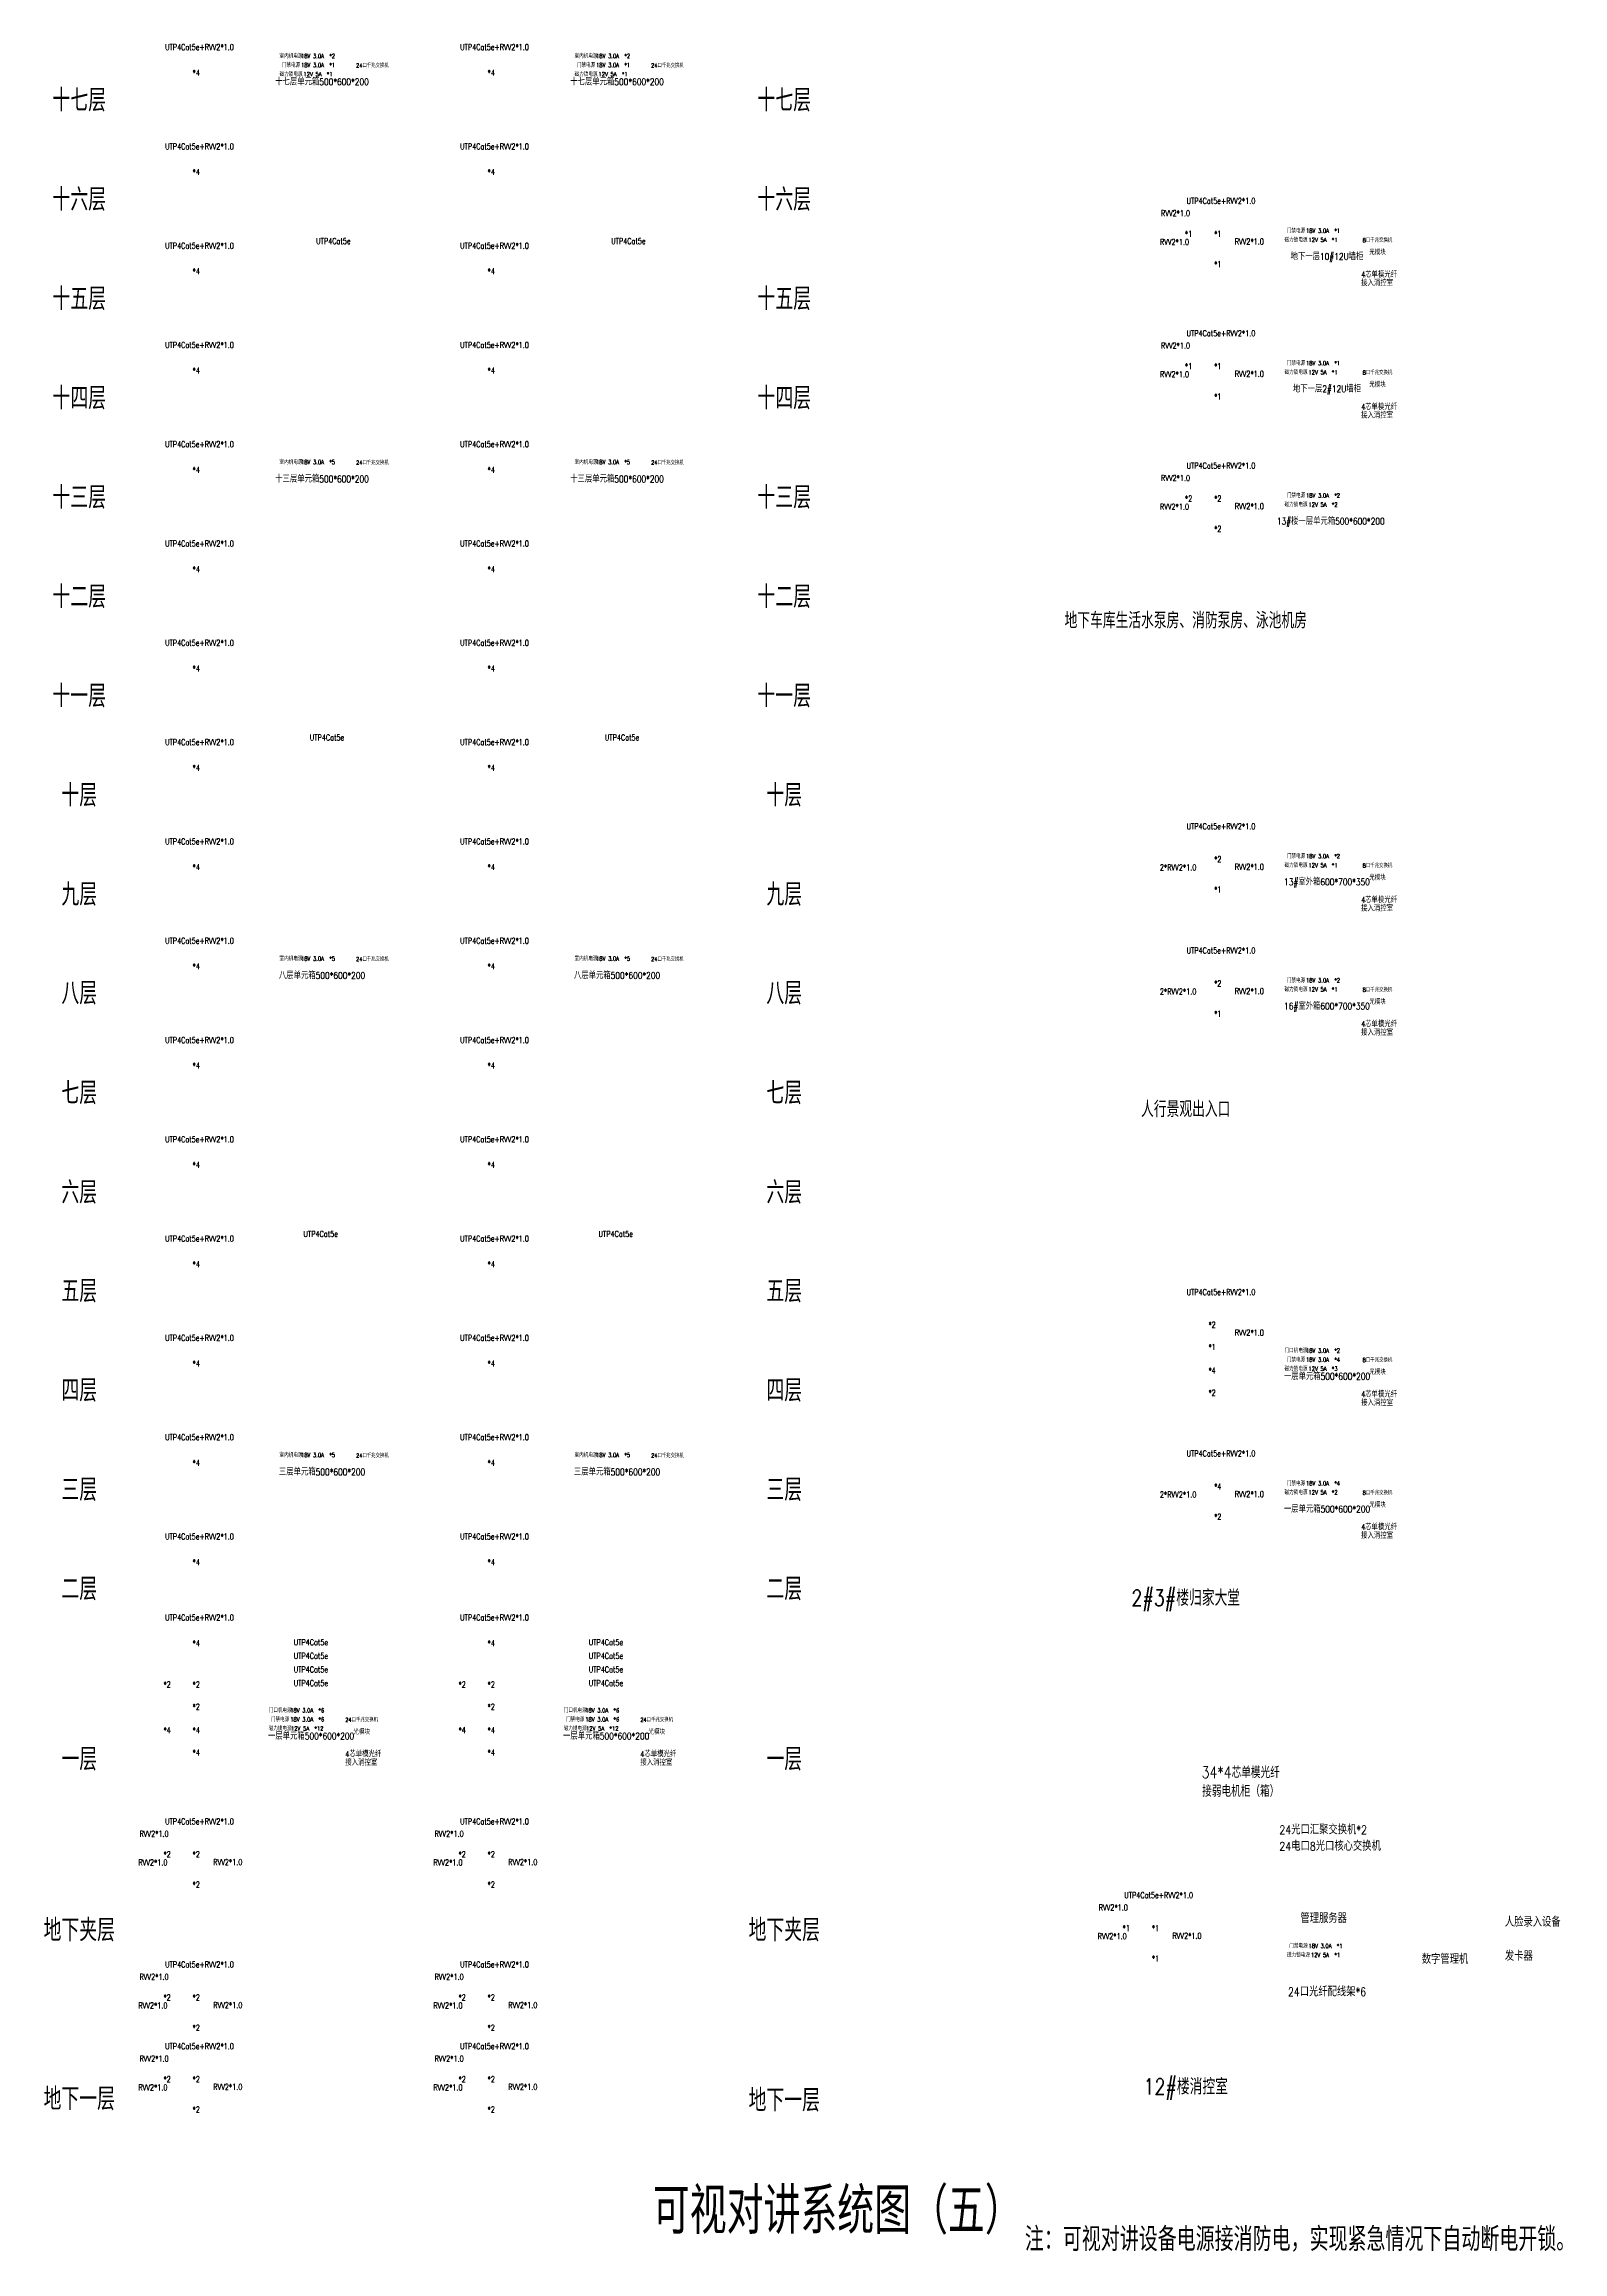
# Model space of a CAD drawing. Extents: x 2114868 to 5528286, y 1846921 to 2016792.
# Drawn here: x 3153359 to 3193508, y 1853285 to 1911650 of the extents above; entities that cross this region are included whole.
import ezdxf
from ezdxf.enums import TextEntityAlignment as Align

# ---------------------------------------------------------------- set-up
doc = ezdxf.new("R2010")
doc.units = 0
doc.header["$LTSCALE"] = 1000
doc.header["$MEASUREMENT"] = 0
for name, color, linetype in [('PUB_TITLE', 4, 'Continuous'), ('T-EQUP-LIST-PLAN', 3, 'Continuous'), ('智能化', 7, 'Continuous')]:
    doc.layers.add(name, color=color, linetype=linetype)
doc.styles.add('_TEL_DIM', font='SIMPLEX', dxfattribs={"width": 0.8, "height": 3.5, "bigfont": 'HZTXT'})
doc.styles.add('HZTXT', font='SIMPLEX.shx', dxfattribs={"width": 0.8, "height": 2500, "bigfont": 'HZTXT.shx'})

msp = doc.modelspace()

# ---------------------------------------------------------------- texts
at = {"layer": 'PUB_TITLE', "style": 'HZTXT', "width": 0.8}
msp.add_text('可视对讲系统图（五）', height=1218.8, dxfattribs=at).set_placement((3169451, 1853759))
at = {"layer": 'T-EQUP-LIST-PLAN', "style": '_TEL_DIM', "width": 0.8}
for s, p in [('十七层', (3154287, 1910194)), ('十七层', (3172925, 1910194)), ('十六层', (3154287, 1907569)), ('十六层', (3172925, 1907569)), ('十五层', (3154287, 1904944)), ('十五层', (3172925, 1904944)), ('十四层', (3154287, 1902319)), ('十四层', (3172925, 1902319)), ('十三层', (3154287, 1899694)), ('十三层', (3172925, 1899694)), ('十二层', (3154287, 1897069)), ('十二层', (3172925, 1897069)), ('十一层', (3154287, 1894444)), ('十一层', (3172925, 1894444)), ('十层', (3154287, 1891819)), ('十层', (3172925, 1891819)), ('九层', (3154287, 1889194)), ('九层', (3172925, 1889194)), ('八层', (3154287, 1886569)), ('八层', (3172925, 1886569)), ('七层', (3154287, 1883944)), ('七层', (3172925, 1883944)), ('六层', (3154287, 1881319)), ('六层', (3172925, 1881319)), ('五层', (3154287, 1878694)), ('五层', (3172925, 1878694)), ('四层', (3154287, 1876069)), ('四层', (3172925, 1876069)), ('三层', (3154287, 1873444)), ('三层', (3172925, 1873444)), ('二层', (3154287, 1870819)), ('二层', (3172925, 1870819)), ('一层', (3154287, 1866319)), ('一层', (3172925, 1866319)), ('地下夹层', (3154287, 1861819)), ('地下夹层', (3172925, 1861819)), ('地下一层', (3154287, 1857357)), ('地下一层', (3172925, 1857319))]:
    msp.add_text(s, height=590, dxfattribs=at).set_placement(p, align=Align.MIDDLE)
at = {"layer": '智能化', "color": 120, "style": '_TEL_DIM', "width": 0.8}
for s, height, p in [('UTP4Cat5e+RVV2*1.0', 156.79, (3156556, 1911493)), ('UTP4Cat5e+RVV2*1.0', 156.79, (3164356, 1911493)), ('UTP4Cat5e+RVV2*1.0', 156.79, (3156556, 1908868)), ('UTP4Cat5e+RVV2*1.0', 156.79, (3164356, 1908868)), ('UTP4Cat5e+RVV2*1.0', 156.79, (3183561, 1907426)), ('RVV2*1.0', 156.8, (3182885, 1907100)), ('UTP4Cat5e+RVV2*1.0', 156.79, (3156556, 1906243)), ('UTP4Cat5e', 156.8, (3160550, 1906366)), ('UTP4Cat5e+RVV2*1.0', 156.79, (3164356, 1906243)), ('UTP4Cat5e', 156.8, (3168350, 1906366)), ('RVV2*1.0', 156.8, (3182856, 1906341)), ('RVV2*1.0', 156.8, (3184835, 1906352)), ('4芯单模光纤', 156.8, (3188174, 1905483)), ('接入消控室', 156.8, (3188174, 1905258)), ('UTP4Cat5e+RVV2*1.0', 156.79, (3183561, 1903927)), ('UTP4Cat5e+RVV2*1.0', 156.79, (3156556, 1903618)), ('UTP4Cat5e+RVV2*1.0', 156.79, (3164356, 1903618)), ('RVV2*1.0', 156.8, (3182885, 1903601)), ('RVV2*1.0', 156.8, (3182856, 1902842)), ('RVV2*1.0', 156.8, (3184835, 1902853)), ('4芯单模光纤', 156.8, (3188174, 1901984)), ('接入消控室', 156.8, (3188174, 1901759)), ('UTP4Cat5e+RVV2*1.0', 156.79, (3156556, 1900993)), ('UTP4Cat5e+RVV2*1.0', 156.79, (3164356, 1900993)), ('UTP4Cat5e+RVV2*1.0', 156.79, (3183561, 1900428)), ('RVV2*1.0', 156.8, (3182885, 1900101)), ('RVV2*1.0', 156.8, (3182856, 1899343)), ('RVV2*1.0', 156.8, (3184835, 1899354)), ('UTP4Cat5e+RVV2*1.0', 156.79, (3156556, 1898368)), ('UTP4Cat5e+RVV2*1.0', 156.79, (3164356, 1898368)), ('UTP4Cat5e+RVV2*1.0', 156.79, (3156556, 1895743)), ('UTP4Cat5e+RVV2*1.0', 156.79, (3164356, 1895743)), ('UTP4Cat5e', 156.8, (3160382, 1893241)), ('UTP4Cat5e', 156.8, (3168182, 1893241)), ('UTP4Cat5e+RVV2*1.0', 156.79, (3156556, 1893118)), ('UTP4Cat5e+RVV2*1.0', 156.79, (3164356, 1893118)), ('UTP4Cat5e+RVV2*1.0', 156.79, (3183561, 1890893)), ('UTP4Cat5e+RVV2*1.0', 156.79, (3156556, 1890493)), ('UTP4Cat5e+RVV2*1.0', 156.79, (3164356, 1890493)), ('2*RVV2*1.0', 156.8, (3182856, 1889808)), ('RVV2*1.0', 156.8, (3184835, 1889819)), ('接入消控室', 156.8, (3188174, 1888725)), ('4芯单模光纤', 156.8, (3188174, 1888950)), ('UTP4Cat5e+RVV2*1.0', 156.79, (3156556, 1887868)), ('UTP4Cat5e+RVV2*1.0', 156.79, (3164356, 1887868)), ('UTP4Cat5e+RVV2*1.0', 156.79, (3183561, 1887610)), ('2*RVV2*1.0', 156.8, (3182856, 1886525)), ('RVV2*1.0', 156.8, (3184835, 1886536)), ('4芯单模光纤', 156.8, (3188174, 1885667)), ('UTP4Cat5e+RVV2*1.0', 156.79, (3156556, 1885243)), ('UTP4Cat5e+RVV2*1.0', 156.79, (3164356, 1885243)), ('接入消控室', 156.8, (3188174, 1885442)), ('UTP4Cat5e+RVV2*1.0', 156.79, (3156556, 1882618)), ('UTP4Cat5e+RVV2*1.0', 156.79, (3164356, 1882618)), ('UTP4Cat5e+RVV2*1.0', 156.79, (3156556, 1879993)), ('UTP4Cat5e', 156.8, (3160215, 1880116)), ('UTP4Cat5e+RVV2*1.0', 156.79, (3164356, 1879993)), ('UTP4Cat5e', 156.8, (3168015, 1880116)), ('UTP4Cat5e+RVV2*1.0', 156.79, (3183561, 1878581)), ('RVV2*1.0', 156.8, (3184835, 1877507)), ('UTP4Cat5e+RVV2*1.0', 156.79, (3156556, 1877368)), ('UTP4Cat5e+RVV2*1.0', 156.79, (3164356, 1877368)), ('4芯单模光纤', 156.8, (3188174, 1875879)), ('接入消控室', 156.8, (3188174, 1875654)), ('UTP4Cat5e+RVV2*1.0', 156.79, (3156556, 1874743)), ('UTP4Cat5e+RVV2*1.0', 156.79, (3164356, 1874743)), ('UTP4Cat5e+RVV2*1.0', 156.79, (3183561, 1874313)), ('2*RVV2*1.0', 156.8, (3182856, 1873227)), ('RVV2*1.0', 156.8, (3184835, 1873239)), ('4芯单模光纤', 156.8, (3188174, 1872370)), ('UTP4Cat5e+RVV2*1.0', 156.79, (3156556, 1872118)), ('UTP4Cat5e+RVV2*1.0', 156.79, (3164356, 1872118)), ('接入消控室', 156.8, (3188174, 1872144)), ('UTP4Cat5e+RVV2*1.0', 156.79, (3156556, 1869975)), ('UTP4Cat5e+RVV2*1.0', 156.79, (3164356, 1869975)), ('UTP4Cat5e', 156.8, (3159956, 1869321)), ('UTP4Cat5e', 156.8, (3167756, 1869321)), ('UTP4Cat5e', 156.8, (3159956, 1868962)), ('UTP4Cat5e', 156.8, (3167756, 1868962)), ('UTP4Cat5e', 156.8, (3159956, 1868603)), ('UTP4Cat5e', 156.8, (3159956, 1868243)), ('UTP4Cat5e', 156.8, (3167756, 1868603)), ('UTP4Cat5e', 156.8, (3167756, 1868243)), ('4芯单模光纤', 156.8, (3161319, 1866368)), ('4芯单模光纤', 156.8, (3169119, 1866368)), ('接入消控室', 156.8, (3161319, 1866143)), ('接入消控室', 156.8, (3169119, 1866143)), ('UTP4Cat5e+RVV2*1.0', 156.79, (3156556, 1864586)), ('UTP4Cat5e+RVV2*1.0', 156.79, (3164356, 1864586)), ('RVV2*1.0', 156.8, (3155880, 1864260)), ('RVV2*1.0', 156.8, (3163680, 1864260)), ('RVV2*1.0', 156.8, (3155850, 1863501)), ('RVV2*1.0', 156.8, (3157830, 1863512)), ('RVV2*1.0', 156.8, (3163650, 1863501)), ('RVV2*1.0', 156.8, (3165630, 1863512)), ('RVV2*1.0', 156.8, (3181239, 1862309)), ('UTP4Cat5e+RVV2*1.0', 156.79, (3181915, 1862636)), ('RVV2*1.0', 156.8, (3181210, 1861551)), ('RVV2*1.0', 156.8, (3183189, 1861562)), ('UTP4Cat5e+RVV2*1.0', 156.79, (3156556, 1860804)), ('UTP4Cat5e+RVV2*1.0', 156.79, (3164356, 1860804)), ('RVV2*1.0', 156.8, (3155880, 1860477)), ('RVV2*1.0', 156.8, (3163680, 1860477)), ('RVV2*1.0', 156.8, (3155850, 1859719)), ('RVV2*1.0', 156.8, (3157830, 1859730)), ('RVV2*1.0', 156.8, (3163650, 1859719)), ('RVV2*1.0', 156.8, (3165630, 1859730)), ('RVV2*1.0', 156.8, (3155880, 1858314)), ('UTP4Cat5e+RVV2*1.0', 156.79, (3156556, 1858641)), ('RVV2*1.0', 156.8, (3163680, 1858314)), ('UTP4Cat5e+RVV2*1.0', 156.79, (3164356, 1858641)), ('RVV2*1.0', 156.8, (3155850, 1857555)), ('RVV2*1.0', 156.8, (3157830, 1857566)), ('RVV2*1.0', 156.8, (3163650, 1857555)), ('RVV2*1.0', 156.8, (3165630, 1857566))]:
    msp.add_text(s, height=height, dxfattribs=at).set_placement(p)
at = {"layer": '智能化', "color": 3, "style": '_TEL_DIM', "width": 0.8}
for s, p in [('*4', (3157282, 1910817)), ('*4', (3165082, 1910817)), ('*4', (3157282, 1908192)), ('*4', (3165082, 1908192)), ('*1', (3183518, 1906556)), ('*1', (3184288, 1906556)), ('*4', (3157282, 1905567)), ('*4', (3165082, 1905567)), ('*1', (3184288, 1905756)), ('*4', (3157282, 1902942)), ('*4', (3165082, 1902942)), ('*1', (3183518, 1903057)), ('*1', (3184288, 1903057)), ('*1', (3184288, 1902256)), ('*4', (3157282, 1900317)), ('*4', (3165082, 1900317)), ('*2', (3183518, 1899558)), ('*2', (3184288, 1899558)), ('*2', (3184288, 1898757)), ('*4', (3157282, 1897692)), ('*4', (3165082, 1897692)), ('*4', (3157282, 1895067)), ('*4', (3165082, 1895067)), ('*4', (3157282, 1892442)), ('*4', (3165082, 1892442)), ('*4', (3157282, 1889817)), ('*4', (3165082, 1889817)), ('*2', (3184288, 1890023)), ('*1', (3184288, 1889223)), ('*4', (3157282, 1887192)), ('*4', (3165082, 1887192)), ('*2', (3184288, 1886740)), ('*1', (3184288, 1885939)), ('*4', (3157282, 1884567)), ('*4', (3165082, 1884567)), ('*4', (3157282, 1881942)), ('*4', (3165082, 1881942)), ('*4', (3157282, 1879317)), ('*4', (3165082, 1879317)), ('*2', (3184138, 1877716)), ('*1', (3184138, 1877128)), ('*4', (3157282, 1876692)), ('*4', (3165082, 1876692)), ('*4', (3184138, 1876507)), ('*2', (3184138, 1875919)), ('*4', (3157282, 1874067)), ('*4', (3165082, 1874067)), ('*4', (3184288, 1873442)), ('*2', (3184288, 1872642)), ('*4', (3157282, 1871442)), ('*4', (3165082, 1871442)), ('*4', (3157282, 1869299)), ('*4', (3165082, 1869299)), ('*2', (3156512, 1868205)), ('*2', (3157282, 1868205)), ('*2', (3164312, 1868205)), ('*2', (3165082, 1868205)), ('*2', (3157282, 1867617)), ('*2', (3165082, 1867617)), ('*4', (3156512, 1866997)), ('*4', (3157282, 1866997)), ('*4', (3164312, 1866997)), ('*4', (3165082, 1866997)), ('*4', (3157282, 1866408)), ('*4', (3165082, 1866408)), ('*2', (3156512, 1863716)), ('*2', (3157282, 1863716)), ('*2', (3164312, 1863716)), ('*2', (3165082, 1863716)), ('*2', (3157282, 1862915)), ('*2', (3165082, 1862915)), ('*1', (3181872, 1861766)), ('*1', (3182642, 1861766)), ('*1', (3182642, 1860965)), ('*2', (3156512, 1859934)), ('*2', (3157282, 1859934)), ('*2', (3164312, 1859934)), ('*2', (3165082, 1859934)), ('*2', (3157282, 1859133)), ('*2', (3165082, 1859133)), ('*2', (3156512, 1857770)), ('*2', (3157282, 1857770)), ('*2', (3164312, 1857770)), ('*2', (3165082, 1857770)), ('*2', (3157282, 1856970)), ('*2', (3165082, 1856970))]:
    msp.add_text(s, height=156.8, dxfattribs=at).set_placement(p)
at = {"layer": '智能化', "color": 2, "linetype": 'ByBlock', "style": '_TEL_DIM', "width": 0.8}
for s, height, p in [('磁力锁电源', 112.5, (3159884, 1910856)), ('室内机电源', 112.5, (3159884, 1911336)), ('门禁电源', 112.5, (3159884, 1911096)), ('18V 3.0A  *2', 112.5, (3160600, 1911336)), ('18V 3.0A  *1', 112.5, (3160600, 1911096)), ('12V 5A  *1', 112.5, (3160600, 1910856)), ('24口千兆交换机', 108, (3162039, 1911087)), ('磁力锁电源', 112.5, (3167684, 1910856)), ('室内机电源', 112.5, (3167684, 1911336)), ('门禁电源', 112.5, (3167684, 1911096)), ('18V 3.0A  *2', 112.5, (3168400, 1911336)), ('18V 3.0A  *1', 112.5, (3168400, 1911096)), ('12V 5A  *1', 112.5, (3168400, 1910856)), ('24口千兆交换机', 108, (3169839, 1911087)), ('十七层单元箱500*600*200', 180, (3160704, 1910654)), ('十七层单元箱500*600*200', 180, (3168504, 1910654)), ('门禁电源', 112.5, (3186453, 1906716)), ('18V 3.0A  *1', 112.5, (3187169, 1906716)), ('磁力锁电源', 112.5, (3186453, 1906476)), ('12V 5A  *1', 112.5, (3187169, 1906476)), ('8口千兆交换机', 108, (3188608, 1906468)), ('光模块', 135, (3188609, 1906148)), ('地下一层10#12U墙柜', 180, (3187273, 1906035)), ('门禁电源', 112.5, (3186453, 1903217)), ('18V 3.0A  *1', 112.5, (3187169, 1903217)), ('磁力锁电源', 112.5, (3186453, 1902977)), ('12V 5A  *1', 112.5, (3187169, 1902977)), ('8口千兆交换机', 108, (3188608, 1902969)), ('光模块', 135, (3188609, 1902649)), ('地下一层2#12U墙柜', 180, (3187273, 1902536)), ('室内机电源', 112.5, (3159884, 1900600)), ('18V 3.0A  *5', 112.5, (3160600, 1900600)), ('24口千兆交换机', 108, (3162039, 1900587)), ('室内机电源', 112.5, (3167684, 1900600)), ('18V 3.0A  *5', 112.5, (3168400, 1900600)), ('24口千兆交换机', 108, (3169839, 1900587)), ('十三层单元箱500*600*200', 180, (3160704, 1900154)), ('十三层单元箱500*600*200', 180, (3168504, 1900154)), ('门禁电源', 112.5, (3186453, 1899718)), ('18V 3.0A  *2', 112.5, (3187169, 1899718)), ('磁力锁电源', 112.5, (3186453, 1899478)), ('12V 5A  *2', 112.5, (3187169, 1899478)), ('13#楼一层单元箱500*600*200', 180, (3187373, 1899037)), ('磁力锁电源', 112.5, (3186453, 1889943)), ('门禁电源', 112.5, (3186453, 1890183)), ('18V 3.0A  *2', 112.5, (3187169, 1890183)), ('12V 5A  *1', 112.5, (3187169, 1889943)), ('8口千兆交换机', 108, (3188608, 1889935)), ('13#室外箱600*700*350', 180, (3187273, 1889502)), ('光模块', 135, (3188609, 1889615)), ('室内机电源', 112.5, (3159884, 1887475)), ('18V 3.0A  *5', 112.5, (3160600, 1887475)), ('24口千兆交换机', 108, (3162039, 1887462)), ('室内机电源', 112.5, (3167684, 1887475)), ('18V 3.0A  *5', 112.5, (3168400, 1887475)), ('24口千兆交换机', 108, (3169839, 1887462)), ('八层单元箱500*600*200', 180, (3160704, 1887029)), ('八层单元箱500*600*200', 180, (3168504, 1887029)), ('门禁电源', 112.5, (3186453, 1886900)), ('18V 3.0A  *2', 112.5, (3187169, 1886900)), ('磁力锁电源', 112.5, (3186453, 1886660)), ('16#室外箱600*700*350', 180, (3187273, 1886218)), ('12V 5A  *1', 112.5, (3187169, 1886660)), ('8口千兆交换机', 108, (3188608, 1886651)), ('光模块', 135, (3188609, 1886332)), ('门口机电源', 112.5, (3186453, 1877112)), ('18V 3.0A  *2', 112.5, (3187169, 1877112)), ('磁力锁电源', 112.5, (3186453, 1876632)), ('一层单元箱500*600*200', 180, (3187273, 1876430)), ('门禁电源', 112.5, (3186453, 1876872)), ('18V 3.0A  *4', 112.5, (3187169, 1876872)), ('12V 5A  *3', 112.5, (3187169, 1876632)), ('8口千兆交换机', 108, (3188608, 1876863)), ('光模块', 135, (3188609, 1876543)), ('室内机电源', 112.5, (3159884, 1874350)), ('18V 3.0A  *5', 112.5, (3160600, 1874350)), ('24口千兆交换机', 108, (3162039, 1874337)), ('室内机电源', 112.5, (3167684, 1874350)), ('18V 3.0A  *5', 112.5, (3168400, 1874350)), ('24口千兆交换机', 108, (3169839, 1874337)), ('三层单元箱500*600*200', 180, (3160704, 1873904)), ('三层单元箱500*600*200', 180, (3168504, 1873904)), ('门禁电源', 112.5, (3186453, 1873602)), ('18V 3.0A  *4', 112.5, (3187169, 1873602)), ('磁力锁电源', 112.5, (3186453, 1873362)), ('一层单元箱500*600*200', 180, (3187273, 1872921)), ('12V 5A  *2', 112.5, (3187169, 1873362)), ('8口千兆交换机', 108, (3188608, 1873354)), ('光模块', 135, (3188609, 1873034)), ('门口机电源', 112.5, (3159598, 1867601)), ('门口机电源', 112.5, (3167398, 1867601)), ('磁力锁电源', 112.5, (3159598, 1867121)), ('门禁电源', 112.5, (3159598, 1867361)), ('18V 3.0A  *6', 112.5, (3160314, 1867601)), ('18V 3.0A  *6', 112.5, (3160314, 1867361)), ('12V 5A  *12', 112.5, (3160314, 1867121)), ('24口千兆交换机', 108, (3161753, 1867353)), ('光模块', 135, (3161753, 1867033)), ('磁力锁电源', 112.5, (3167398, 1867121)), ('门禁电源', 112.5, (3167398, 1867361)), ('18V 3.0A  *6', 112.5, (3168114, 1867601)), ('18V 3.0A  *6', 112.5, (3168114, 1867361)), ('12V 5A  *12', 112.5, (3168114, 1867121)), ('24口千兆交换机', 108, (3169553, 1867353)), ('光模块', 135, (3169553, 1867033)), ('一层单元箱500*600*200', 180, (3160417, 1866920)), ('一层单元箱500*600*200', 180, (3168217, 1866920)), ('34*4芯单模光纤', 303.5, (3184993, 1865962)), ('接弱电机柜（箱）', 303.5, (3184993, 1865467)), ('门禁电源', 112.5, (3186519, 1861373)), ('18V 3.0A  *1', 112.5, (3187235, 1861373)), ('磁力锁电源', 112.5, (3186519, 1861133)), ('12V 5A  *1', 112.5, (3187235, 1861133))]:
    msp.add_text(s, height=height, dxfattribs=at).set_placement(p, align=Align.MIDDLE_CENTER)
at = {"layer": '智能化', "color": 3, "linetype": 'ByBlock', "style": '_TEL_DIM', "width": 0.8}
for s, height, p in [('地下车库生活水泵房、消防泵房、泳池机房', 421.47, (3183539, 1896415)), ('人行景观出入口', 421.5, (3183539, 1883494)), ('2#3#楼归家大堂', 421.5, (3183539, 1870574)), ('12#楼消控室', 421.5, (3183539, 1857654))]:
    msp.add_text(s, height=height, dxfattribs=at).set_placement(p, align=Align.MIDDLE_CENTER)
at = {"layer": '智能化', "linetype": 'ByBlock', "ltscale": 0.7, "style": '_TEL_DIM', "width": 0.8}
for s, p in [('24光口汇聚交换机*2', (3186016, 1864327)), ('24电口8光口核心交换机', (3186016, 1863892)), ('管理服务器', (3186571, 1861985)), ('人脸录入设备', (3191976, 1861885)), ('数字管理机', (3189779, 1860902)), ('发卡器', (3191976, 1860985)), ('24口光纤配线架*6', (3186240, 1860044))]:
    msp.add_text(s, height=227.6, dxfattribs=at).set_placement(p)
at = {"layer": '智能化', "style": '_TEL_DIM', "width": 0.8}
msp.add_text('注：可视对讲设备电源接消防电，实现紧急情况下自动断电开锁。', height=627.18, dxfattribs=at).set_placement((3179286, 1853306))

doc.saveas('drawing.dxf')
